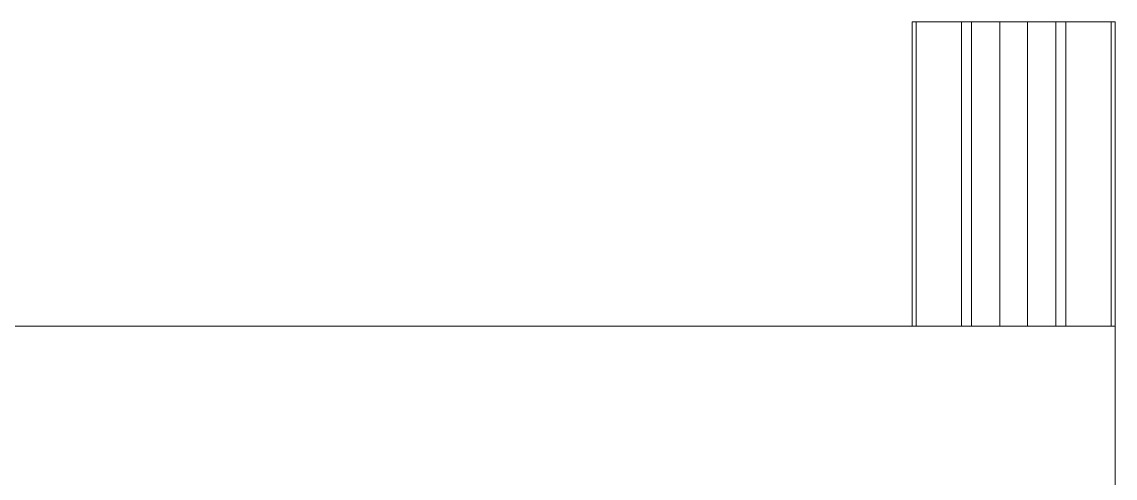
# Model space of a CAD drawing. Header units: millimetres. Extents: x -489 to 1607, y 116 to 1738.
# Drawn here: x 597.3 to 705, y 1299.6 to 1344.6 of the extents above; entities that cross this region are included whole.
import ezdxf

# ---------------------------------------------------------------- set-up
doc = ezdxf.new("R2010")
doc.units = ezdxf.units.MM

msp = doc.modelspace()

# ---------------------------------------------------------------- linework, layer by layer
at = {"color": 7, "linetype": 'Continuous', "lineweight": 15}
for p, q in [((685.03, 1314.62), (685.03, 1344.62)), ((685.43, 1344.62), (685.03, 1344.62)), ((689.88, 1344.62), (685.43, 1344.62)), ((690.88, 1344.62), (689.88, 1344.62)), ((693.66, 1344.62), (690.83, 1344.62)), ((690.88, 1314.62), (690.88, 1344.62)), ((696.4, 1344.62), (693.66, 1344.62)), ((699.23, 1344.62), (696.4, 1344.62)), ((699.18, 1314.62), (699.18, 1344.62)), ((700.18, 1344.62), (699.18, 1344.62)), ((704.63, 1344.62), (700.18, 1344.62)), ((705.03, 1344.62), (704.63, 1344.62)), ((705.03, 1344.62), (705.03, 1314.62)), ((705.03, 1314.62), (490.03, 1314.62)), ((705.03, 1314.62), (705.03, 894.62))]:
    msp.add_line(p, q, dxfattribs=at)
at = {"color": 8, "linetype": 'Continuous', "lineweight": 15}
for p, q in [((685.43, 1344.62), (685.43, 1314.62)), ((689.88, 1314.62), (689.88, 1344.62)), ((693.66, 1344.62), (693.66, 1314.62)), ((696.4, 1314.62), (696.4, 1344.62)), ((700.18, 1344.62), (700.18, 1314.62)), ((704.63, 1314.62), (704.63, 1344.62))]:
    msp.add_line(p, q, dxfattribs=at)

doc.saveas('drawing.dxf')
